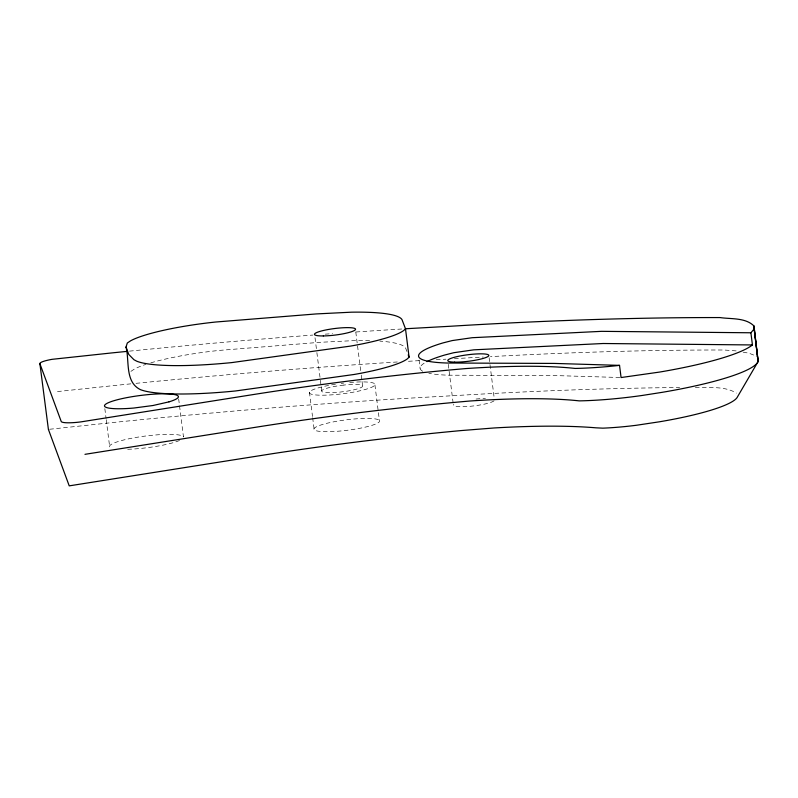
<?xml version="1.0" encoding="UTF-8"?>
<svg xmlns="http://www.w3.org/2000/svg" width="798" height="798" viewBox="0 0 798 798"><rect width="100%" height="100%" fill="white"/><g stroke="black" fill="none" stroke-linecap="round" stroke-linejoin="round"><path stroke-width="0.6" stroke-dasharray="3.99 2.99" d="M130.902 371.379L134.224 369.165A81.296 12.858 -7.2 0 1 145.805 364.407M57.476 391.569L115.112 385.444A1277.428 202.034 -7.2 0 1 131.081 383.828M49.626 429.254L116.039 422.202A1252.601 198.113 -7.2 0 1 409.663 398.152L473.114 394.551A1049.141 165.934 -7.2 0 1 679.657 387.539M419.389 360.646L414.561 360.915A1277.428 202.034 -7.2 0 0 405.953 361.444M436.297 359.708L445.952 359.17M695.307 387.459C708.764 388.057 724.474 385.683 736.394 393.125M619.846 377.504L555.867 375.589L449.015 375.2A91.85 14.524 -7.2 0 1 428.825 373.245M736.135 350.901L724.105 350.003A1073.978 169.854 -7.2 0 0 490.401 356.626M743.157 352.167L749.013 353.215L755.028 355.569L756.314 356.766M406.91 351.479L405.603 348.068A115.121 18.204 -7.2 0 0 379.848 341.115M489.104 357.684L494.132 397.464M448.247 364.317L453.124 402.89M419.06 360.038L420.137 368.556M374.93 384.955L379.539 421.454A33.117 5.237 -7.2 0 1 328.088 431.698A33.117 5.237 -7.2 0 1 332.746 422.012A33.117 5.237 -7.2 0 1 379.539 421.454M355.788 332.008L361.095 373.963M361.245 375.2L361.873 380.137M362.023 381.374L362.651 386.302M315.011 337.734L316.726 351.31M316.876 352.546L321.714 390.801M309.434 392.157L312.507 416.486M312.656 417.703L314.043 428.656M178.652 398.87L183.47 436.965A37.257 5.895 -7.2 0 0 139.67 436.855A37.257 5.895 -7.2 0 0 111.451 448.027M104.837 408.626L106.084 418.461M106.234 419.688L109.655 446.72M129.436 351.14A1277.428 202.034 -7.2 0 1 312.846 335.08M325.195 334.163A1277.428 202.034 -7.2 0 1 332.586 333.634M355.968 331.988A1277.428 202.034 -7.2 0 1 403.09 328.926M369.604 340.626A115.121 18.204 -7.2 0 0 354.93 340.576L319.898 342.312L219.37 350.402A81.296 12.858 -7.2 0 0 150.184 363.03M454.401 358.701A1073.978 169.854 -7.2 0 1 483.239 357.025M135.989 383.339A1277.428 202.034 -7.2 0 1 398.561 361.903M494.042 400.786A20.698 3.272 -7.2 0 1 469.753 406.332A20.698 3.272 -7.2 0 1 453.823 404.387M475.997 399.05A20.698 3.272 -7.2 0 1 485.493 398.431M179.57 440.446A37.257 5.895 -7.2 0 1 126.333 449.304M422.78 371.269A91.85 14.524 -7.2 0 1 425.873 362.212M349.733 382.491A33.117 5.237 -7.2 0 1 370.092 387.908A33.117 5.237 -7.2 0 1 316.856 395.04A33.117 5.237 -7.2 0 1 330.392 385.085M331.549 384.875A33.117 5.237 -7.2 0 1 336.307 384.087M341.195 383.399A33.117 5.237 -7.2 0 1 343.659 383.1M343.868 385.065L338.512 385.763A20.698 3.272 -7.2 0 0 321.664 391.239A20.698 3.272 -7.2 0 0 340.497 392.047L345.853 391.349A20.698 3.272 -7.2 0 0 362.691 385.873A20.698 3.272 -7.2 0 0 343.868 385.065"/><path stroke-width="1.2" d="M126.982 351.389A1277.428 202.034 -7.2 0 0 111.012 353.005L52.07 359.329A17.885 2.833 -7.2 0 0 39.9 363.698L48.399 429.384L69.227 485.862L272.637 453.663A519.259 82.124 -7.2 0 1 461.045 430.581L494.241 427.957A245.654 38.853 -7.2 0 1 596.016 427.828L602.839 428.157A69.735 11.032 -7.2 0 0 636.515 425.254L659.537 421.783A109.077 17.257 -7.2 0 0 737.512 396.806L758.05 361.634L753.97 325.963C745.352 317.434 731.138 319.24 720.005 317.564A1073.978 169.854 -7.2 0 0 450.311 326.262L410.461 328.477A1277.428 202.034 -7.2 0 0 405.544 328.776M758.06 360.646L753.97 325.963M126.024 347.01L127.311 343L130.643 340.786A81.296 12.858 -7.2 0 1 215.779 322.013L316.317 313.923L351.349 312.188A115.121 18.204 -7.2 0 1 402.022 319.679L405.494 328.776L409.085 357.155L407.559 358.681A80.109 12.668 -7.2 0 1 388.387 366.781L382.491 368.417A80.109 12.668 -7.2 0 1 354.073 374.481L235.48 390.97A117.555 18.593 -7.2 0 1 140.348 389.604C124.747 381.923 129.605 360.896 126.024 347.01L128.767 354.452L133.944 359.708L136.767 361.215A117.555 18.593 -7.2 0 0 231.889 362.581L350.482 346.093A80.109 12.668 -7.2 0 0 378.91 340.038L384.796 338.392A80.109 12.668 -7.2 0 0 403.968 330.292L405.494 328.776M750.898 332.776L601.562 331.34L472.246 337.704L452.257 340.566L443.07 342.891A91.85 14.524 -7.2 0 0 447.479 363.03L554.331 363.419L619.537 365.374L621.073 377.544L659.717 372.048A133.984 21.187 -7.2 0 0 752.434 344.945L750.898 332.776L753.96 329.205L753.96 328.217M84.967 454.331L255.28 427.329A494.421 78.194 -7.2 0 1 470.012 401.005A220.807 34.922 -7.2 0 1 579.228 400.875A94.603 14.963 -7.2 0 0 642.54 395.409L662.28 392.317A133.984 21.187 -7.2 0 0 758.05 361.634M752.434 344.945L603.098 343.509L473.773 349.833L453.793 352.706L444.606 355.05A91.85 14.524 -7.2 0 0 426.97 361.634M408.217 354.891L409.085 357.155M39.9 363.698L61.227 421.494A18.763 2.973 -7.2 0 0 80.867 421.893L251.18 394.89A494.421 78.194 -7.2 0 1 465.922 368.566A220.807 34.922 -7.2 0 1 575.139 368.437A94.603 14.963 -7.2 0 0 619.537 365.374M754.01 328.327L758.1 360.756M169.016 401.853L153.007 405.504L133.904 408.027A37.257 5.895 -7.2 0 1 107.102 403.319A37.257 5.895 -7.2 0 1 160.897 393.843A37.257 5.895 -7.2 0 1 169.016 401.853M454.621 362.132A20.698 3.272 -7.2 0 0 488.406 356.187A20.698 3.272 -7.2 0 0 461.872 355.649A20.698 3.272 -7.2 0 0 454.621 362.132M323.32 335.938A20.698 3.272 -7.2 0 0 355.479 329.534A20.698 3.272 -7.2 0 0 326.232 329.883A20.698 3.272 -7.2 0 0 323.32 335.938"/></g></svg>
